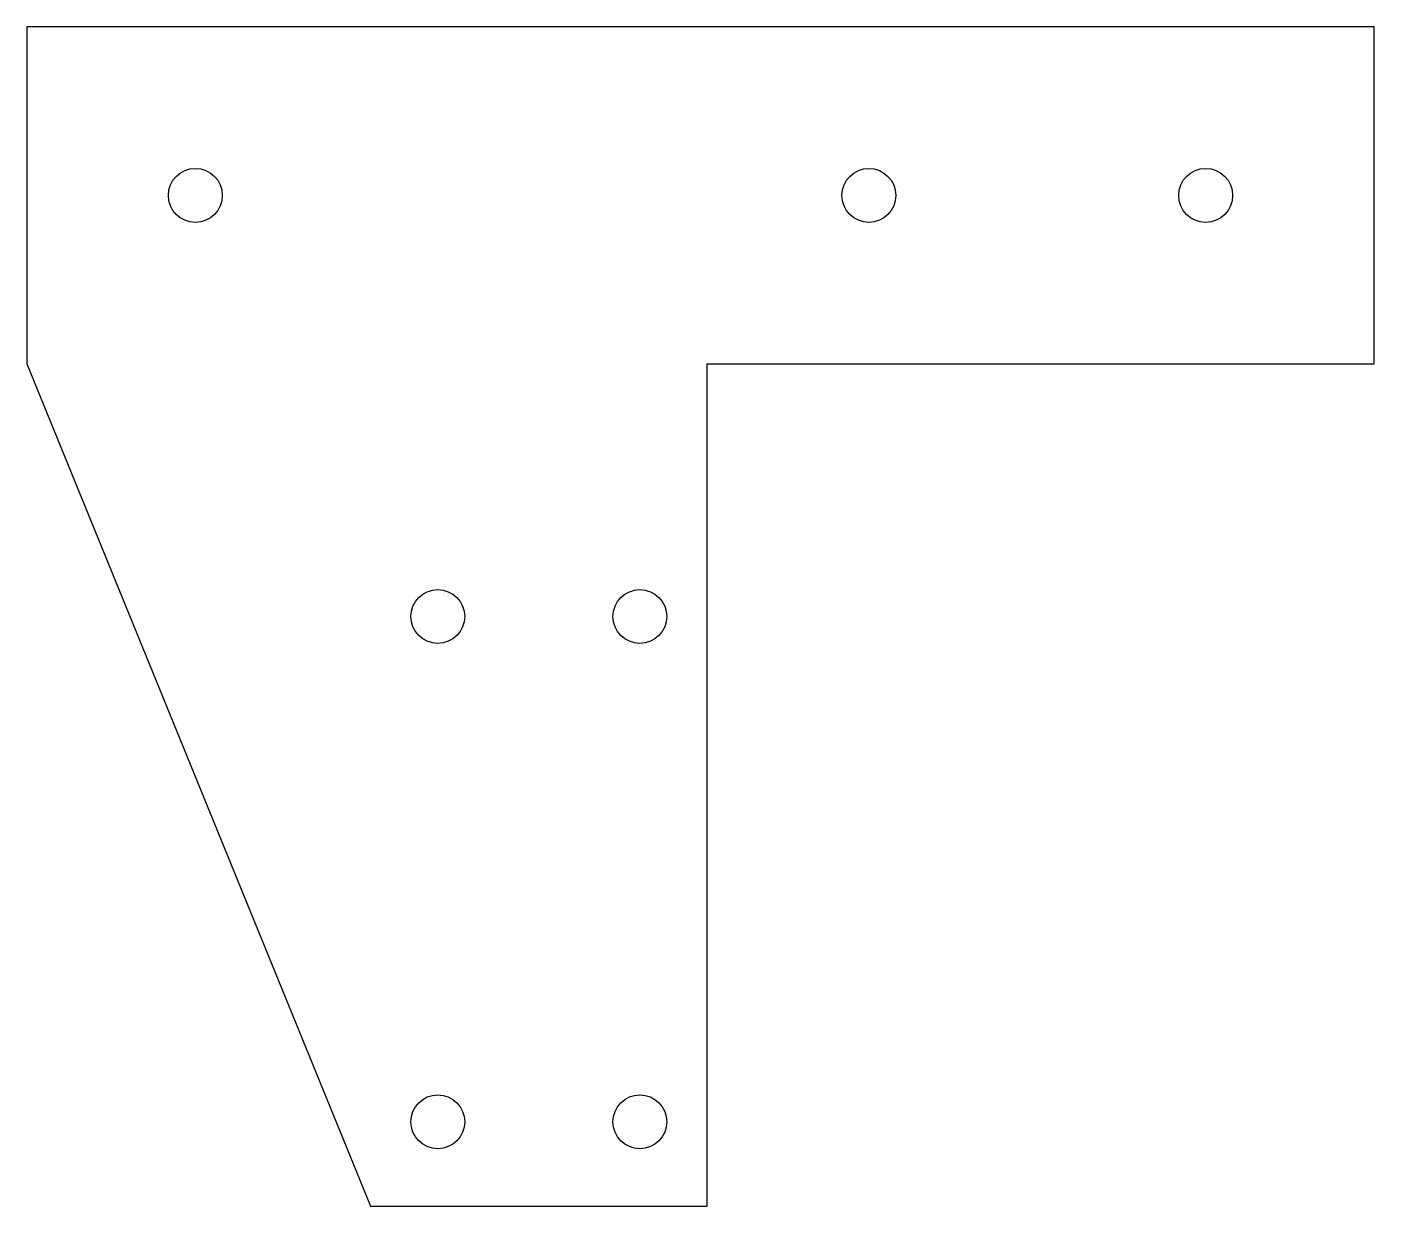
# Model space of a CAD drawing. Header units: millimetres. Extents: x -182.9 to -102.9, y -50 to 20.
import ezdxf

# ---------------------------------------------------------------- set-up
doc = ezdxf.new("R2010")
doc.units = ezdxf.units.MM

msp = doc.modelspace()

# ---------------------------------------------------------------- linework, layer by layer
at = {"color": 7, "linetype": 'Continuous', "lineweight": 25}
for p, q in [((-182.858, 20), (-182.858, 0)), ((-102.858, 20), (-182.858, 20)), ((-102.858, 0), (-102.858, 20)), ((-182.858, 0), (-162.458, -50)), ((-142.458, 0), (-102.858, 0)), ((-142.458, -50), (-142.458, 0)), ((-162.458, -50), (-142.458, -50))]:
    msp.add_line(p, q, dxfattribs=at)
for centre in [(-172.858, 10), (-132.858, 10), (-112.858, 10), (-158.458, -15), (-146.458, -15), (-158.458, -45), (-146.458, -45)]:
    msp.add_circle(centre, 1.6, dxfattribs=at)

doc.saveas('drawing.dxf')
